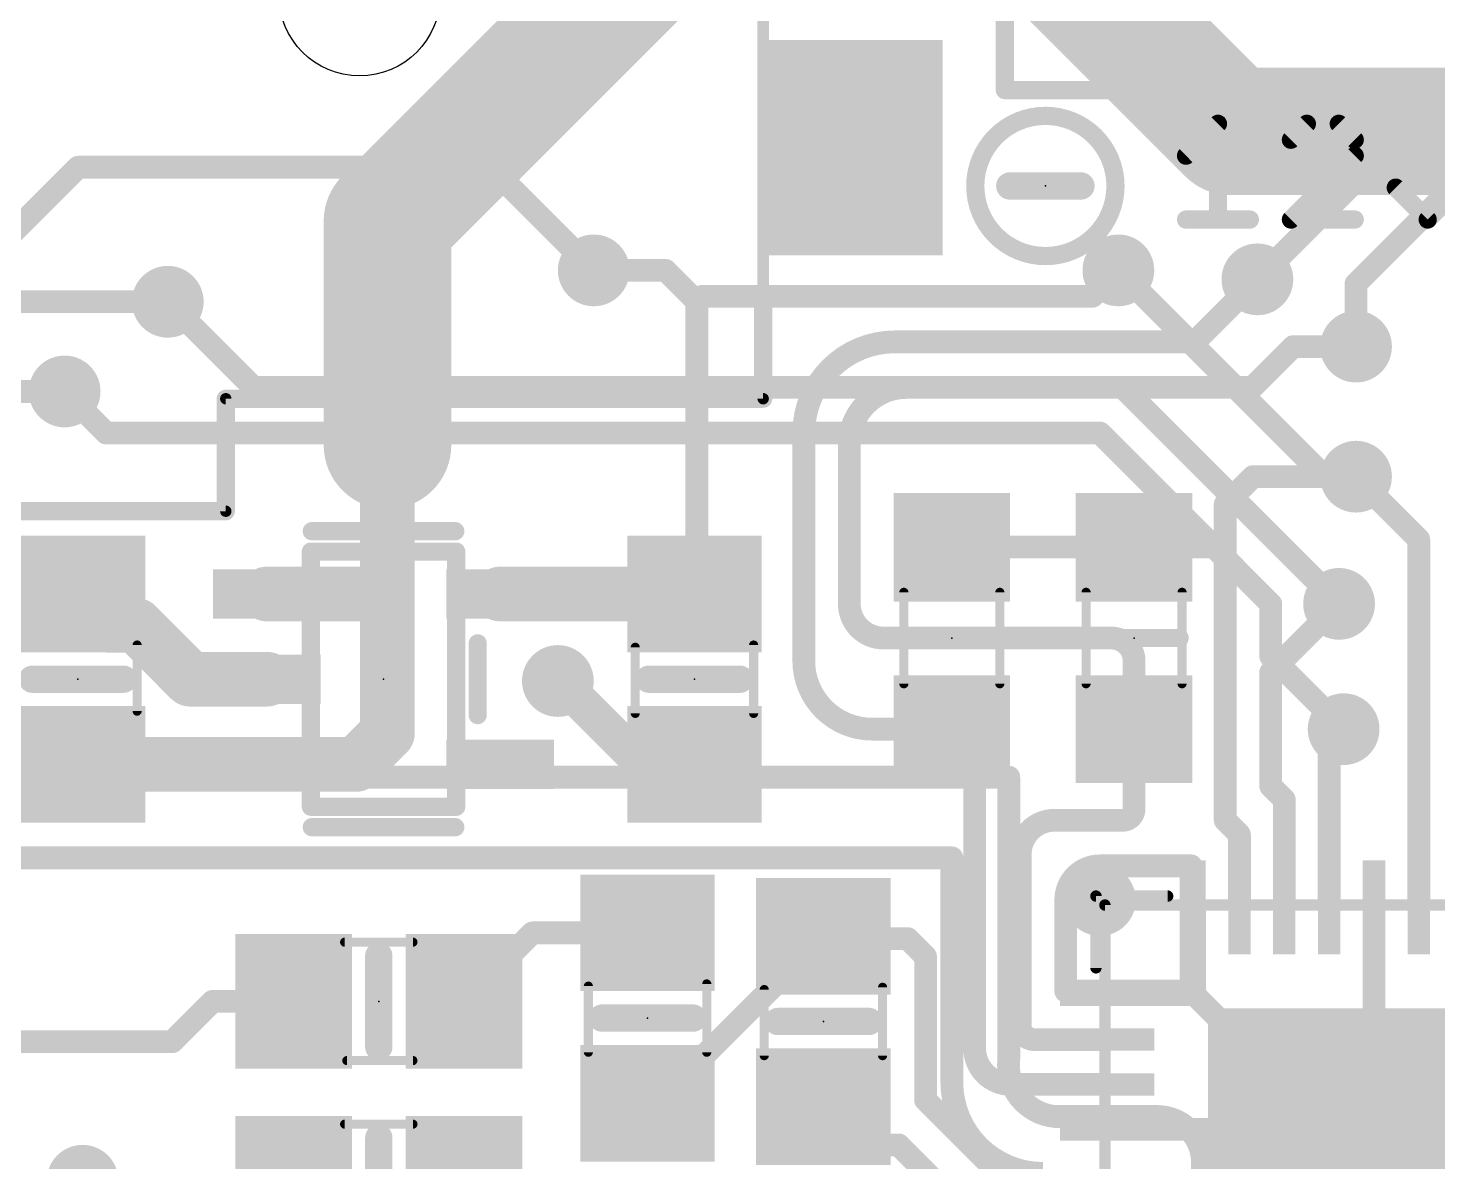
# Model space of a CAD drawing. Extents: x -21 to 68.1, y -13.1 to 62.4.
# Drawn here: x 11.89 to 27.61, y 21.21 to 33.85 of the extents above; entities that cross this region are included whole.
import ezdxf

# ---------------------------------------------------------------- set-up
doc = ezdxf.new("R2010")
doc.units = 0
for name, color, linetype in [('1', 12, 'CONTINUOUS'), ('16', 132, 'CONTINUOUS'), ('18', 110, 'CONTINUOUS'), ('20', 53, 'CONTINUOUS'), ('21', 53, 'CONTINUOUS'), ('23', 53, 'CONTINUOUS'), ('51', 253, 'CONTINUOUS')]:
    doc.layers.add(name, color=color, linetype=linetype)

# ---------------------------------------------------------------- blocks, each defined once
blk = doc.blocks.new('RECT')
blk.add_solid([(-0.5, -0.5), (0.5, -0.5), (-0.5, 0.5), (0.5, 0.5)])
blk = doc.blocks.new('ROUNDV')
at = {"const_width": 0.5}
blk.add_lwpolyline([(0, -0.25, 1), (0, 0.25, 1), (0, -0.25)], format="xyb", dxfattribs=at)

msp = doc.modelspace()

# ---------------------------------------------------------------- linework, layer by layer
at = {"layer": '1'}
for points, const_width in [([(15.9, 31.7), (19.6, 35.4)], 1.4224), ([(22.6, 35.4), (25.3, 32.7)], 1.4224), ([(25.3, 32.7), (33.366, 32.7)], 1.4224), ([(15.9, 29.2), (15.9, 31.7)], 1.4224), ([(18.2, 31.15), (19, 31.15)], 0.254), ([(19, 31.15), (19.35, 30.8)], 0.254), ([(24.05, 31.15), (23.761, 30.861)], 0.254), ([(24.903, 30.353), (25.6, 31.05)], 0.254), ([(19.411, 30.861), (19.35, 30.8)], 0.254), ([(23.761, 30.861), (19.411, 30.861)], 0.254), ([(13.45, 30.8), (7.8, 30.8)], 0.254), ([(19.35, 30.8), (19.35, 27.569)], 0.254), ([(21.558, 30.353), (24.903, 30.353)], 0.254), ([(25.545, 29.845), (26, 30.3)], 0.254), ([(26.7, 30.3), (26, 30.3)], 0.254), ([(12.3, 29.8), (7.45, 29.8)], 0.254), ([(21.685, 29.845), (25.545, 29.845)], 0.254), ([(15.9, 27.592), (15.9, 29.2)], 0.6096), ([(20.542, 26.797), (20.542, 29.337)], 0.254), ([(21.05, 27.432), (21.05, 29.21)], 0.254), ([(25.241, 28.541), (25.55, 28.85)], 0.254), ([(25.55, 28.85), (26.7, 28.85)], 0.254), ([(27.4, 28.15), (26.7, 28.85)], 0.254), ([(25.241, 28.067), (25.241, 28.541)], 0.254), ([(22.193, 28.067), (24.225, 28.067)], 0.254), ([(24.225, 28.067), (25.241, 28.067)], 0.254), ([(25.241, 25.019), (25.241, 28.067)], 0.254), ([(27.4, 24.049), (27.4, 28.15)], 0.254), ([(12.448, 27.542), (10.25, 27.542)], 0.6096), ([(12.798, 27.192), (12.448, 27.542)], 0.6096), ([(14.5559, 27.542), (15.85, 27.542)], 0.6096), ([(15.85, 27.542), (15.9, 27.592)], 0.6096), ([(15.9, 27.592), (15.9, 25.992)], 0.6096), ([(17.1561, 27.542), (19.323, 27.542)], 0.6096), ([(19.35, 27.569), (19.323, 27.542)], 0.254), ([(25.749, 26.67), (26.511, 27.432)], 0.254), ([(13.1, 27.192), (12.798, 27.192)], 0.6096), ([(13.7, 26.592), (13.1, 27.192)], 0.6096), ([(23.971, 27.051), (21.431, 27.051)], 0.254), ([(14.5559, 26.592), (13.7, 26.592)], 0.6096), ([(24.225, 26.035), (24.225, 26.797)], 0.254), ([(17.8, 26.572), (17.82, 26.572)], 0.4064), ([(17.82, 26.572), (18.75, 25.642)], 0.4064), ([(25.749, 25.4), (25.749, 26.67)], 0.254), ([(15.9, 25.992), (15.55, 25.642)], 0.6096), ([(22.193, 26.035), (21.304, 26.035)], 0.254), ([(22.32, 25.908), (22.193, 26.035)], 0.254), ([(24.225, 25.146), (24.225, 26.035)], 0.254), ([(26.4, 25.8732), (26.5618, 26.035)], 0.254), ([(14.5559, 25.642), (12.448, 25.642)], 0.6096), ([(14.5559, 25.642), (15.55, 25.642)], 0.6096), ([(22.447, 25.908), (22.32, 25.908)], 0.254), ([(22.447, 22.479), (22.447, 25.908)], 0.254), ([(26.4, 24.049), (26.4, 25.8732)], 0.254), ([(19.323, 25.642), (18.75, 25.642)], 0.254), ([(25.9, 25.249), (25.749, 25.4)], 0.254), ([(25.9, 24.049), (25.9, 25.249)], 0.254), ([(23.336, 25.019), (24.098, 25.019)], 0.254), ([(25.4, 24.86), (25.241, 25.019)], 0.254), ([(25.4, 24.049), (25.4, 24.86)], 0.254), ([(22.955, 22.733), (22.955, 24.638)], 0.254), ([(23.844, 24.511), (24.86, 24.511)], 0.254), ([(24.86, 24.511), (24.86, 23.114)], 0.254), ([(23.463, 23.114), (23.463, 24.13)], 0.254), ([(24.9, 24.049), (24.9, 23.074)], 0.254), ([(26.9, 24.049), (26.9, 22.868)], 0.254), ([(17.517, 23.764), (16.753, 23)], 0.254), ([(18.8, 23.764), (17.517, 23.764)], 0.254), ([(18.899, 21.864), (20.761, 23.726)], 0.254), ([(20.787, 23.7), (20.761, 23.726)], 0.254), ([(21.7, 23.7), (20.787, 23.7)], 0.254), ([(21.9, 23.5), (21.7, 23.7)], 0.254), ([(21.9, 21.9), (21.9, 23.5)], 0.254), ([(13.5, 22.55), (13.95, 23)], 0.254), ([(13.95, 23), (14.853, 23)], 0.254), ([(24.86, 23.114), (23.463, 23.114)], 0.254), ([(23.925, 23.074), (24.82, 23.074)], 0.254), ([(24.82, 23.074), (24.86, 23.114)], 0.254), ([(24.9, 23.074), (25.241, 22.733)], 0.254), ([(26.9, 22.868), (26.765, 22.733)], 0.254), ([(25.241, 22.733), (25.241, 21.717)], 0.254), ([(26.765, 22.733), (25.241, 22.733)], 0.254), ([(9, 22.55), (13.5, 22.55)], 0.254), ([(23.925, 22.574), (23.114, 22.574)], 0.254), ([(23.925, 22.074), (22.852, 22.074)], 0.254), ([(22.726, 21.074), (21.9, 21.9)], 0.254), ([(18.8, 21.864), (18.899, 21.864)], 0.254), ([(21.187, 21.4), (20.761, 21.826)], 0.254), ([(23.925, 21.574), (25.098, 21.574)], 0.254), ([(25.098, 21.574), (25.241, 21.717)], 0.254), ([(21.6, 21.4), (21.187, 21.4)], 0.254), ([(22.426, 20.574), (21.6, 21.4)], 0.254)]:
    msp.add_lwpolyline(points, dxfattribs=dict(at, const_width=const_width))
for points, const_width in [([(25.3, 33.0556, 1), (25.3, 32.3444)], 0.7112), ([(25.0486, 32.4486, 1), (25.5514, 32.9514)], 0.7112), ([(16.2556, 31.7, 1), (15.5444, 31.7)], 0.7112), ([(15.6486, 31.9514, 1), (16.1514, 31.4486)], 0.7112), ([(18.2, 31.2135, 1), (18.2, 31.0865)], 0.127), ([(19.0449, 31.1949, 1), (18.9551, 31.1051)], 0.127), ([(19, 31.0865, 1), (19, 31.2135)], 0.127), ([(24.0949, 31.1051, 1), (24.0051, 31.1949)], 0.127), ([(25.6449, 31.0051, 1), (25.5551, 31.0949)], 0.127), ([(19.411, 30.9245, 1), (19.411, 30.7975)], 0.127), ([(19.4559, 30.8161, 1), (19.3661, 30.9059)], 0.127), ([(23.7161, 30.9059, 1), (23.8059, 30.8161)], 0.127), ([(23.761, 30.7975, 1), (23.761, 30.9245)], 0.127), ([(13.45, 30.7365, 1), (13.45, 30.8635)], 0.127), ([(19.4135, 30.8, 1), (19.2865, 30.8)], 0.127), ([(19.3051, 30.8449, 1), (19.3949, 30.7551)], 0.127), ([(19.3051, 30.7551, 1), (19.3949, 30.8449)], 0.127), ([(21.558, 30.353, 0.4142), (20.542, 29.337)], 0.254), ([(21.558, 30.4165, 1), (21.558, 30.2895)], 0.127), ([(21.558, 30.2895, 1), (21.558, 30.4165)], 0.127), ([(24.8581, 30.3979, 1), (24.9479, 30.3081)], 0.127), ([(24.903, 30.2895, 1), (24.903, 30.4165)], 0.127), ([(26, 30.3635, 1), (26, 30.2365)], 0.127), ([(26.0449, 30.2551, 1), (25.9551, 30.3449)], 0.127), ([(26.7, 30.2365, 1), (26.7, 30.3635)], 0.127), ([(12.3, 29.7365, 1), (12.3, 29.8635)], 0.127), ([(21.685, 29.845, 0.4142), (21.05, 29.21)], 0.254), ([(21.685, 29.9085, 1), (21.685, 29.7815)], 0.127), ([(21.685, 29.7815, 1), (21.685, 29.9085)], 0.127), ([(25.5001, 29.8899, 1), (25.5899, 29.8001)], 0.127), ([(25.545, 29.7815, 1), (25.545, 29.9085)], 0.127), ([(15.5444, 29.2, 1), (16.2556, 29.2)], 0.7112), ([(16.0524, 29.2, 1), (15.7476, 29.2)], 0.3048), ([(20.6055, 29.337, 1), (20.4785, 29.337)], 0.127), ([(20.4785, 29.337, 1), (20.6055, 29.337)], 0.127), ([(21.1135, 29.21, 1), (20.9865, 29.21)], 0.127), ([(20.9865, 29.21, 1), (21.1135, 29.21)], 0.127), ([(25.55, 28.9135, 1), (25.55, 28.7865)], 0.127), ([(25.5949, 28.8051, 1), (25.5051, 28.8949)], 0.127), ([(26.7449, 28.8949, 1), (26.6551, 28.8051)], 0.127), ([(26.7, 28.7865, 1), (26.7, 28.9135)], 0.127), ([(25.3045, 28.541, 1), (25.1775, 28.541)], 0.127), ([(25.1961, 28.5859, 1), (25.2859, 28.4961)], 0.127), ([(22.193, 28.1305, 1), (22.193, 28.0035)], 0.127), ([(24.225, 28.1305, 1), (24.225, 28.0035)], 0.127), ([(24.225, 28.0035, 1), (24.225, 28.1305)], 0.127), ([(25.3045, 28.067, 1), (25.1775, 28.067)], 0.127), ([(25.241, 28.0035, 1), (25.241, 28.1305)], 0.127), ([(27.4635, 28.15, 1), (27.3365, 28.15)], 0.127), ([(27.3551, 28.1051, 1), (27.4449, 28.1949)], 0.127), ([(25.1775, 28.067, 1), (25.3045, 28.067)], 0.127), ([(12.5558, 27.6498, 1), (12.3402, 27.4342)], 0.3048), ([(12.448, 27.3896, 1), (12.448, 27.6944)], 0.3048), ([(14.5559, 27.6944, 1), (14.5559, 27.3896)], 0.3048), ([(16.0524, 27.592, 1), (15.7476, 27.592)], 0.3048), ([(16.0078, 27.4842, 1), (15.7922, 27.6998)], 0.3048), ([(15.85, 27.3896, 1), (15.85, 27.6944)], 0.3048), ([(17.1561, 27.6944, 1), (17.1561, 27.3896)], 0.3048), ([(19.323, 27.3896, 1), (19.323, 27.6944)], 0.3048), ([(15.7422, 27.6498, 1), (15.9578, 27.4342)], 0.3048), ([(15.7476, 27.592, 1), (16.0524, 27.592)], 0.3048), ([(19.3949, 27.5241, 1), (19.3051, 27.6139)], 0.127), ([(19.2781, 27.5869, 1), (19.3679, 27.4971)], 0.127), ([(19.2865, 27.569, 1), (19.4135, 27.569)], 0.127), ([(21.05, 27.432, 0.4142), (21.431, 27.051)], 0.254), ([(21.1135, 27.432, 1), (20.9865, 27.432)], 0.127), ([(26.5559, 27.3871, 1), (26.4661, 27.4769)], 0.127), ([(12.798, 27.3444, 1), (12.798, 27.0396)], 0.3048), ([(12.6902, 27.0842, 1), (12.9058, 27.2998)], 0.3048), ([(13.2078, 27.2998, 1), (12.9922, 27.0842)], 0.3048), ([(13.1, 27.0396, 1), (13.1, 27.3444)], 0.3048), ([(20.9865, 27.432, 1), (21.1135, 27.432)], 0.127), ([(21.431, 27.1145, 1), (21.431, 26.9875)], 0.127), ([(21.431, 26.9875, 1), (21.431, 27.1145)], 0.127), ([(24.225, 26.797, 0.4142), (23.971, 27.051)], 0.254), ([(23.971, 27.1145, 1), (23.971, 26.9875)], 0.127), ([(23.971, 26.9875, 1), (23.971, 27.1145)], 0.127), ([(13.7, 26.7444, 1), (13.7, 26.4396)], 0.3048), ([(14.5559, 26.4396, 1), (14.5559, 26.7444)], 0.3048), ([(20.542, 26.797, 0.4142), (21.304, 26.035)], 0.254), ([(20.6055, 26.797, 1), (20.4785, 26.797)], 0.127), ([(24.2885, 26.797, 1), (24.1615, 26.797)], 0.127), ([(13.5922, 26.4842, 1), (13.8078, 26.6998)], 0.3048), ([(17.8, 26.6736, 1), (17.8, 26.4704)], 0.2032), ([(17.8918, 26.6438, 1), (17.7482, 26.5002)], 0.2032), ([(17.82, 26.4704, 1), (17.82, 26.6736)], 0.2032), ([(20.4785, 26.797, 1), (20.6055, 26.797)], 0.127), ([(24.1615, 26.797, 1), (24.2885, 26.797)], 0.127), ([(25.8125, 26.67, 1), (25.6855, 26.67)], 0.127), ([(25.7041, 26.7149, 1), (25.7939, 26.6251)], 0.127), ([(16.0078, 25.8842, 1), (15.7922, 26.0998)], 0.3048), ([(15.7476, 25.992, 1), (16.0524, 25.992)], 0.3048), ([(21.304, 26.0985, 1), (21.304, 25.9715)], 0.127), ([(21.304, 25.9715, 1), (21.304, 26.0985)], 0.127), ([(22.2379, 26.0799, 1), (22.1481, 25.9901)], 0.127), ([(22.193, 25.9715, 1), (22.193, 26.0985)], 0.127), ([(24.2885, 26.035, 1), (24.1615, 26.035)], 0.127), ([(24.1615, 26.035, 1), (24.2885, 26.035)], 0.127), ([(26.6067, 25.9901, 1), (26.5169, 26.0799)], 0.127), ([(12.448, 25.7944, 1), (12.448, 25.4896)], 0.3048), ([(14.5559, 25.7944, 1), (14.5559, 25.4896)], 0.3048), ([(14.5559, 25.4896, 1), (14.5559, 25.7944)], 0.3048), ([(15.55, 25.4896, 1), (15.55, 25.7944)], 0.3048), ([(22.32, 25.9715, 1), (22.32, 25.8445)], 0.127), ([(22.2751, 25.8631, 1), (22.3649, 25.9529)], 0.127), ([(22.5105, 25.908, 1), (22.3835, 25.908)], 0.127), ([(22.447, 25.8445, 1), (22.447, 25.9715)], 0.127), ([(26.4635, 25.8732, 1), (26.3365, 25.8732)], 0.127), ([(26.3551, 25.9181, 1), (26.4449, 25.8283)], 0.127), ([(15.4422, 25.7498, 1), (15.6578, 25.5342)], 0.3048), ([(18.6782, 25.5702, 1), (18.8218, 25.7138)], 0.2032), ([(18.75, 25.7055, 1), (18.75, 25.5785)], 0.127), ([(19.323, 25.5785, 1), (19.323, 25.7055)], 0.127), ([(25.7939, 25.4449, 1), (25.7041, 25.3551)], 0.127), ([(25.6855, 25.4, 1), (25.8125, 25.4)], 0.127), ([(25.9635, 25.249, 1), (25.8365, 25.249)], 0.127), ([(25.8551, 25.2041, 1), (25.9449, 25.2939)], 0.127), ([(24.098, 25.019, 0.4142), (24.225, 25.146)], 0.254), ([(24.2885, 25.146, 1), (24.1615, 25.146)], 0.127), ([(24.1615, 25.146, 1), (24.2885, 25.146)], 0.127), ([(23.336, 25.019, 0.4142), (22.955, 24.638)], 0.254), ([(23.336, 25.0825, 1), (23.336, 24.9555)], 0.127), ([(23.336, 24.9555, 1), (23.336, 25.0825)], 0.127), ([(24.098, 25.0825, 1), (24.098, 24.9555)], 0.127), ([(24.098, 24.9555, 1), (24.098, 25.0825)], 0.127), ([(25.2859, 25.0639, 1), (25.1961, 24.9741)], 0.127), ([(25.1775, 25.019, 1), (25.3045, 25.019)], 0.127), ([(25.4635, 24.86, 1), (25.3365, 24.86)], 0.127), ([(25.3551, 24.8151, 1), (25.4449, 24.9049)], 0.127), ([(23.0185, 24.638, 1), (22.8915, 24.638)], 0.127), ([(22.8915, 24.638, 1), (23.0185, 24.638)], 0.127), ([(23.844, 24.511, 0.4142), (23.463, 24.13)], 0.254), ([(23.844, 24.5745, 1), (23.844, 24.4475)], 0.127), ([(23.844, 24.4475, 1), (23.844, 24.5745)], 0.127), ([(24.9235, 24.511, 1), (24.7965, 24.511)], 0.127), ([(24.86, 24.4475, 1), (24.86, 24.5745)], 0.127), ([(23.5265, 24.13, 1), (23.3995, 24.13)], 0.127), ([(23.3995, 24.13, 1), (23.5265, 24.13)], 0.127), ([(24.9635, 24.049, 1), (24.8365, 24.049)], 0.127), ([(25.3365, 24.049, 1), (25.4635, 24.049)], 0.127), ([(25.8365, 24.049, 1), (25.9635, 24.049)], 0.127), ([(26.3365, 24.049, 1), (26.4635, 24.049)], 0.127), ([(26.9635, 24.049, 1), (26.8365, 24.049)], 0.127), ([(27.3365, 24.049, 1), (27.4635, 24.049)], 0.127), ([(17.517, 23.8275, 1), (17.517, 23.7005)], 0.127), ([(17.5619, 23.7191, 1), (17.4721, 23.8089)], 0.127), ([(18.8, 23.7005, 1), (18.8, 23.8275)], 0.127), ([(20.8059, 23.7709, 1), (20.7161, 23.6811)], 0.127), ([(20.8059, 23.6811, 1), (20.7161, 23.7709)], 0.127), ([(20.787, 23.7635, 1), (20.787, 23.6365)], 0.127), ([(20.7421, 23.6551, 1), (20.8319, 23.7449)], 0.127), ([(21.7449, 23.7449, 1), (21.6551, 23.6551)], 0.127), ([(21.7, 23.6365, 1), (21.7, 23.7635)], 0.127), ([(21.9635, 23.5, 1), (21.8365, 23.5)], 0.127), ([(21.8551, 23.4551, 1), (21.9449, 23.5449)], 0.127), ([(13.95, 23.0635, 1), (13.95, 22.9365)], 0.127), ([(13.9949, 22.9551, 1), (13.9051, 23.0449)], 0.127), ([(14.853, 22.9365, 1), (14.853, 23.0635)], 0.127), ([(16.7081, 23.0449, 1), (16.7979, 22.9551)], 0.127), ([(23.463, 23.1775, 1), (23.463, 23.0505)], 0.127), ([(23.3995, 23.114, 1), (23.5265, 23.114)], 0.127), ([(23.925, 23.1375, 1), (23.925, 23.0105)], 0.127), ([(24.7751, 23.1189, 1), (24.8649, 23.0291)], 0.127), ([(24.7965, 23.114, 1), (24.9235, 23.114)], 0.127), ([(24.9049, 23.0691, 1), (24.8151, 23.1589)], 0.127), ([(24.82, 23.0105, 1), (24.82, 23.1375)], 0.127), ([(24.9449, 23.1189, 1), (24.8551, 23.0291)], 0.127), ([(24.8365, 23.074, 1), (24.9635, 23.074)], 0.127), ([(24.86, 23.0505, 1), (24.86, 23.1775)], 0.127), ([(26.9449, 22.8231, 1), (26.8551, 22.9129)], 0.127), ([(22.955, 22.733, 0.4142), (23.114, 22.574)], 0.254), ([(23.0185, 22.733, 1), (22.8915, 22.733)], 0.127), ([(22.8915, 22.733, 1), (23.0185, 22.733)], 0.127), ([(25.3045, 22.733, 1), (25.1775, 22.733)], 0.127), ([(25.241, 22.7965, 1), (25.241, 22.6695)], 0.127), ([(25.1961, 22.6881, 1), (25.2859, 22.7779)], 0.127), ([(26.7201, 22.7779, 1), (26.8099, 22.6881)], 0.127), ([(26.765, 22.6695, 1), (26.765, 22.7965)], 0.127), ([(26.8365, 22.868, 1), (26.9635, 22.868)], 0.127), ([(13.4551, 22.5949, 1), (13.5449, 22.5051)], 0.127), ([(13.5, 22.4865, 1), (13.5, 22.6135)], 0.127), ([(23.114, 22.6375, 1), (23.114, 22.5105)], 0.127), ([(23.114, 22.5105, 1), (23.114, 22.6375)], 0.127), ([(23.925, 22.5105, 1), (23.925, 22.6375)], 0.127), ([(22.447, 22.479, 0.4142), (22.852, 22.074)], 0.254), ([(22.5105, 22.479, 1), (22.3835, 22.479)], 0.127), ([(22.3835, 22.479, 1), (22.5105, 22.479)], 0.127), ([(22.852, 22.1375, 1), (22.852, 22.0105)], 0.127), ([(22.852, 22.0105, 1), (22.852, 22.1375)], 0.127), ([(23.925, 22.0105, 1), (23.925, 22.1375)], 0.127), ([(21.9449, 21.9449, 1), (21.8551, 21.8551)], 0.127), ([(18.8, 21.9275, 1), (18.8, 21.8005)], 0.127), ([(18.8541, 21.9089, 1), (18.9439, 21.8191)], 0.127), ([(18.899, 21.8005, 1), (18.899, 21.9275)], 0.127), ([(20.8059, 21.8709, 1), (20.7161, 21.7811)], 0.127), ([(21.8365, 21.9, 1), (21.9635, 21.9)], 0.127), ([(23.925, 21.6375, 1), (23.925, 21.5105)], 0.127), ([(25.098, 21.5105, 1), (25.098, 21.6375)], 0.127), ([(25.1775, 21.717, 1), (25.3045, 21.717)], 0.127), ([(25.2859, 21.6721, 1), (25.1961, 21.7619)], 0.127), ([(25.0531, 21.6189, 1), (25.1429, 21.5291)], 0.127), ([(21.187, 21.4635, 1), (21.187, 21.3365)], 0.127), ([(21.1421, 21.3551, 1), (21.2319, 21.4449)], 0.127), ([(21.6449, 21.4449, 1), (21.5551, 21.3551)], 0.127), ([(21.6, 21.3365, 1), (21.6, 21.4635)], 0.127)]:
    msp.add_lwpolyline(points, format="xyb", dxfattribs=dict(at, const_width=const_width))
at = {"layer": '16', "const_width": 0.254}
for points in [[(27.2, 32.65), (25.6, 31.05)], [(34.2, 32.65), (27.2, 32.65)], [(11.4, 31.25), (12.45, 32.3)], [(12.45, 32.3), (17.05, 32.3)], [(17.05, 32.3), (18.2, 31.15)], [(27.75, 32.05), (26.7, 31)], [(26.35, 28.85), (24.05, 31.15)], [(26.7, 31), (26.7, 30.3)], [(14.405, 29.845), (13.45, 30.8)], [(12.763, 29.337), (12.3, 29.8)], [(24.098, 29.845), (14.405, 29.845)], [(24.098, 29.845), (26.511, 27.432)], [(23.844, 29.337), (12.763, 29.337)], [(23.844, 29.337), (25.749, 27.432)], [(26.7, 28.85), (26.35, 28.85)], [(25.749, 27.432), (25.749, 26.8478)], [(25.749, 26.8478), (26.5618, 26.035)], [(6.5, 25.5), (22.828, 25.5)], [(22.828, 25.5), (22.828, 22.352)], [(22.193, 24.6), (5.5, 24.6)], [(22.193, 22.098), (22.193, 24.6)], [(23.336, 21.717), (24.479, 21.717)], [(24.987, 21.209), (24.987, 18.923)]]:
    msp.add_lwpolyline(points, dxfattribs=at)
at = {"layer": '16'}
for points, const_width in [([(27.2, 32.7135, 1), (27.2, 32.5865)], 0.127), ([(27.2449, 32.6051, 1), (27.1551, 32.6949)], 0.127), ([(12.45, 32.3635, 1), (12.45, 32.2365)], 0.127), ([(12.4949, 32.2551, 1), (12.4051, 32.3449)], 0.127), ([(17.0949, 32.3449, 1), (17.0051, 32.2551)], 0.127), ([(17.05, 32.2365, 1), (17.05, 32.3635)], 0.127), ([(18.1551, 31.1051, 1), (18.2449, 31.1949)], 0.127), ([(24.0949, 31.1949, 1), (24.0051, 31.1051)], 0.127), ([(25.5551, 31.0949, 1), (25.6449, 31.0051)], 0.127), ([(26.7635, 31, 1), (26.6365, 31)], 0.127), ([(26.6551, 31.0449, 1), (26.7449, 30.9551)], 0.127), ([(13.4949, 30.8449, 1), (13.4051, 30.7551)], 0.127), ([(26.6365, 30.3, 1), (26.7635, 30.3)], 0.127), ([(12.3449, 29.8449, 1), (12.2551, 29.7551)], 0.127), ([(14.405, 29.9085, 1), (14.405, 29.7815)], 0.127), ([(14.3601, 29.8001, 1), (14.4499, 29.8899)], 0.127), ([(24.1429, 29.8899, 1), (24.0531, 29.8001)], 0.127), ([(24.098, 29.7815, 1), (24.098, 29.9085)], 0.127), ([(12.763, 29.4005, 1), (12.763, 29.2735)], 0.127), ([(12.7181, 29.2921, 1), (12.8079, 29.3819)], 0.127), ([(23.8889, 29.3819, 1), (23.7991, 29.2921)], 0.127), ([(23.844, 29.2735, 1), (23.844, 29.4005)], 0.127), ([(26.35, 28.9135, 1), (26.35, 28.7865)], 0.127), ([(26.3051, 28.8051, 1), (26.3949, 28.8949)], 0.127), ([(26.7, 28.7865, 1), (26.7, 28.9135)], 0.127), ([(25.8125, 27.432, 1), (25.6855, 27.432)], 0.127), ([(25.7041, 27.3871, 1), (25.7939, 27.4769)], 0.127), ([(26.4661, 27.3871, 1), (26.5559, 27.4769)], 0.127), ([(25.7939, 26.8927, 1), (25.7041, 26.8029)], 0.127), ([(25.6855, 26.8478, 1), (25.8125, 26.8478)], 0.127), ([(26.5169, 25.9901, 1), (26.6067, 26.0799)], 0.127), ([(22.8915, 25.5, 1), (22.7645, 25.5)], 0.127), ([(22.828, 25.4365, 1), (22.828, 25.5635)], 0.127), ([(22.2565, 24.6, 1), (22.1295, 24.6)], 0.127), ([(22.193, 24.5365, 1), (22.193, 24.6635)], 0.127), ([(22.828, 22.352, 0.4142), (23.336, 21.717)], 0.254), ([(22.8911, 22.345, 1), (22.7649, 22.359)], 0.127), ([(22.7645, 22.352, 1), (22.8915, 22.352)], 0.127), ([(22.193, 22.098, 0.4142), (23.209, 21.082)], 0.254), ([(22.2565, 22.098, 1), (22.1295, 22.098)], 0.127), ([(22.1295, 22.098, 1), (22.2565, 22.098)], 0.127), ([(23.336, 21.7805, 1), (23.336, 21.6535)], 0.127), ([(23.329, 21.6539, 1), (23.343, 21.7801)], 0.127), ([(24.987, 21.209, 0.4142), (24.479, 21.717)], 0.254), ([(24.479, 21.7805, 1), (24.479, 21.6535)], 0.127), ([(24.479, 21.6535, 1), (24.479, 21.7805)], 0.127), ([(25.0505, 21.209, 1), (24.9235, 21.209)], 0.127), ([(24.9235, 21.209, 1), (25.0505, 21.209)], 0.127)]:
    msp.add_lwpolyline(points, format="xyb", dxfattribs=dict(at, const_width=const_width))
at = {"layer": '20'}
msp.add_circle((15.589, 34.219), 0.9, dxfattribs=at)
at = {"layer": '21'}
for points, const_width in [([(22.784, 38.76), (22.784, 33.16)], 0.2032), ([(22.784, 33.16), (29.784, 33.16)], 0.2032), ([(24.8045, 32.4284), (25.1604, 32.7843)], 0.2032), ([(25.1604, 32.7843), (25.1604, 31.7166)], 0.2032), ([(26.1518, 32.7843), (25.9739, 32.6064)], 0.2032), ([(26.5078, 32.7843), (26.1518, 32.7843)], 0.2032), ([(26.6857, 32.6064), (26.5078, 32.7843)], 0.2032), ([(27.1433, 32.7843), (27.1433, 32.0725)], 0.2032), ([(26.6857, 32.4284), (26.6857, 32.6064)], 0.2032), ([(25.9739, 31.7166), (26.6857, 32.4284)], 0.2032), ([(23.6328, 32.091), (22.8391, 32.091)], 0.3048), ([(27.1433, 32.0725), (27.4992, 31.7166)], 0.2032), ([(27.4992, 31.7166), (27.8551, 32.0725)], 0.2032), ([(24.8045, 31.7166), (25.5163, 31.7166)], 0.2032), ([(26.6857, 31.7166), (25.9739, 31.7166)], 0.2032), ([(20.089, 29.719), (20.089, 30.781)], 0.2032), ([(14.097, 28.465), (14.097, 29.719)], 0.2032), ([(14.097, 29.719), (20.089, 29.719)], 0.2032), ([(11.089, 28.465), (14.097, 28.465)], 0.2032), ([(16.656, 28.242), (15.056, 28.242)], 0.2032), ([(16.906, 26.992), (16.906, 26.192)], 0.2032), ([(21.685, 27.051), (22.701, 27.051)], 0.2032), ([(23.717, 27.051), (24.733, 27.051)], 0.2032), ([(11.94, 26.592), (12.956, 26.592)], 0.3048), ([(19.831, 26.592), (18.815, 26.592)], 0.3048), ([(16.656, 24.942), (15.056, 24.942)], 0.2032), ([(23.8, 23.374), (23.8, 24.174)], 0.127), ([(23.8, 24.174), (24.6, 24.174)], 0.127), ([(15.803, 23.508), (15.803, 22.492)], 0.3048), ([(19.308, 22.814), (18.292, 22.814)], 0.3048), ([(21.269, 22.776), (20.253, 22.776)], 0.3048), ([(15.803, 21.479), (15.803, 20.463)], 0.3048)]:
    msp.add_lwpolyline(points, dxfattribs=dict(at, const_width=const_width))
for points, const_width in [([(22.784, 33.2108, 1), (22.784, 33.1092)], 0.1016), ([(22.7332, 33.16, 1), (22.8348, 33.16)], 0.1016), ([(23.236, 31.3093, 1), (23.236, 32.8727, 1), (23.236, 31.3093)], 0.2032), ([(25.2112, 32.7843, 1), (25.1096, 32.7843)], 0.1016), ([(25.1963, 32.7484, 1), (25.1245, 32.8202)], 0.1016), ([(26.1518, 32.8351, 1), (26.1518, 32.7335)], 0.1016), ([(26.1878, 32.7484, 1), (26.1159, 32.8202)], 0.1016), ([(26.5437, 32.8202, 1), (26.4718, 32.7484)], 0.1016), ([(26.5078, 32.7335, 1), (26.5078, 32.8351)], 0.1016), ([(27.1941, 32.7843, 1), (27.0925, 32.7843)], 0.1016), ([(26.7365, 32.6064, 1), (26.6349, 32.6064)], 0.1016), ([(25.938, 32.6423, 1), (26.0098, 32.5704)], 0.1016), ([(26.6498, 32.5704, 1), (26.7216, 32.6423)], 0.1016), ([(24.7686, 32.4643, 1), (24.8404, 32.3925)], 0.1016), ([(26.6349, 32.4284, 1), (26.7365, 32.4284)], 0.1016), ([(26.7216, 32.3925, 1), (26.6498, 32.4643)], 0.1016), ([(22.8391, 32.1672, 1), (22.8391, 32.0148)], 0.1524), ([(23.6328, 32.0148, 1), (23.6328, 32.1672)], 0.1524), ([(27.1792, 32.1084, 1), (27.1074, 32.0366)], 0.1016), ([(27.0925, 32.0725, 1), (27.1941, 32.0725)], 0.1016), ([(24.8045, 31.7674, 1), (24.8045, 31.6658)], 0.1016), ([(25.1096, 31.7166, 1), (25.2112, 31.7166)], 0.1016), ([(25.5163, 31.6658, 1), (25.5163, 31.7674)], 0.1016), ([(25.9739, 31.7674, 1), (25.9739, 31.6658)], 0.1016), ([(25.938, 31.7525, 1), (26.0098, 31.6807)], 0.1016), ([(26.6857, 31.6658, 1), (26.6857, 31.7674)], 0.1016), ([(27.4633, 31.7525, 1), (27.5351, 31.6807)], 0.1016), ([(27.4633, 31.6807, 1), (27.5351, 31.7525)], 0.1016), ([(20.1398, 30.781, 1), (20.0382, 30.781)], 0.1016), ([(14.1478, 29.719, 1), (14.0462, 29.719)], 0.1016), ([(14.097, 29.7698, 1), (14.097, 29.6682)], 0.1016), ([(20.0382, 29.719, 1), (20.1398, 29.719)], 0.1016), ([(20.089, 29.6682, 1), (20.089, 29.7698)], 0.1016), ([(14.0462, 28.465, 1), (14.1478, 28.465)], 0.1016), ([(14.097, 28.4142, 1), (14.097, 28.5158)], 0.1016), ([(15.056, 28.2928, 1), (15.056, 28.1912)], 0.1016), ([(16.656, 28.1912, 1), (16.656, 28.2928)], 0.1016), ([(16.9568, 26.992, 1), (16.8552, 26.992)], 0.1016), ([(21.685, 27.1018, 1), (21.685, 27.0002)], 0.1016), ([(22.701, 27.0002, 1), (22.701, 27.1018)], 0.1016), ([(23.717, 27.1018, 1), (23.717, 27.0002)], 0.1016), ([(24.733, 27.0002, 1), (24.733, 27.1018)], 0.1016), ([(11.94, 26.6682, 1), (11.94, 26.5158)], 0.1524), ([(12.956, 26.5158, 1), (12.956, 26.6682)], 0.1524), ([(18.815, 26.6682, 1), (18.815, 26.5158)], 0.1524), ([(19.831, 26.5158, 1), (19.831, 26.6682)], 0.1524), ([(16.8552, 26.192, 1), (16.9568, 26.192)], 0.1016), ([(15.056, 24.9928, 1), (15.056, 24.8912)], 0.1016), ([(16.656, 24.8912, 1), (16.656, 24.9928)], 0.1016), ([(23.8317, 24.174, 1), (23.7683, 24.174)], 0.0635), ([(23.8, 24.2057, 1), (23.8, 24.1423)], 0.0635), ([(24.6, 24.1423, 1), (24.6, 24.2057)], 0.0635), ([(15.8792, 23.508, 1), (15.7268, 23.508)], 0.1524), ([(23.7683, 23.374, 1), (23.8317, 23.374)], 0.0635), ([(18.292, 22.8902, 1), (18.292, 22.7378)], 0.1524), ([(19.308, 22.7378, 1), (19.308, 22.8902)], 0.1524), ([(20.253, 22.8522, 1), (20.253, 22.6998)], 0.1524), ([(21.269, 22.6998, 1), (21.269, 22.8522)], 0.1524), ([(15.7268, 22.492, 1), (15.8792, 22.492)], 0.1524), ([(15.8792, 21.479, 1), (15.7268, 21.479)], 0.1524)]:
    msp.add_lwpolyline(points, format="xyb", dxfattribs=dict(at, const_width=const_width))
at = {"layer": '23'}
for p in [(23.236, 32.091), (22.193, 27.051), (24.225, 27.051), (12.448, 26.592), (15.856, 26.592), (19.323, 26.592), (15.803, 23), (18.8, 22.814), (20.761, 22.776)]:
    msp.add_point(p, dxfattribs=at)
at = {"layer": '51'}
for points, const_width in [([(20.089, 29.719), (20.089, 42.719)], 0.127), ([(14.097, 28.465), (14.097, 29.719)], 0.127), ([(14.097, 29.719), (20.089, 29.719)], 0.127), ([(11.089, 28.465), (14.097, 28.465)], 0.127), ([(15.0456, 25.1696), (15.0456, 28.0144)], 0.2032), ([(15.0456, 28.0144), (16.6664, 28.0144)], 0.2032), ([(16.6664, 28.0144), (16.6664, 25.1696)], 0.2032), ([(21.658, 26.541), (21.658, 27.561)], 0.1016), ([(22.728, 26.541), (22.728, 27.561)], 0.1016), ([(23.69, 26.541), (23.69, 27.561)], 0.1016), ([(24.76, 26.541), (24.76, 27.561)], 0.1016), ([(13.108, 26.236), (13.108, 26.973)], 0.1016), ([(18.663, 26.948), (18.663, 26.211)], 0.1016), ([(19.983, 26.973), (19.983, 26.211)], 0.1016), ([(16.6664, 25.1696), (15.0456, 25.1696)], 0.2032), ([(23.9, 17.074), (23.9, 24.074)], 0.127), ([(23.9, 24.074), (30.9, 24.074)], 0.127), ([(15.422, 23.66), (16.184, 23.66)], 0.1016), ([(18.14, 23.17), (18.14, 22.433)], 0.1016), ([(19.46, 23.195), (19.46, 22.433)], 0.1016), ([(20.101, 23.132), (20.101, 22.395)], 0.1016), ([(21.421, 23.157), (21.421, 22.395)], 0.1016), ([(15.447, 22.34), (16.184, 22.34)], 0.1016), ([(15.422, 21.631), (16.184, 21.631)], 0.1016)]:
    msp.add_lwpolyline(points, dxfattribs=dict(at, const_width=const_width))
for points, const_width in [([(14.097, 29.7508, 1), (14.097, 29.6873)], 0.0635), ([(14.1288, 29.719, 1), (14.0653, 29.719)], 0.0635), ([(20.0573, 29.719, 1), (20.1208, 29.719)], 0.0635), ([(20.089, 29.6873, 1), (20.089, 29.7508)], 0.0635), ([(14.0653, 28.465, 1), (14.1288, 28.465)], 0.0635), ([(14.097, 28.4333, 1), (14.097, 28.4967)], 0.0635), ([(15.0964, 28.0144, 1), (14.9948, 28.0144)], 0.1016), ([(15.0456, 28.0652, 1), (15.0456, 27.9636)], 0.1016), ([(16.7172, 28.0144, 1), (16.6156, 28.0144)], 0.1016), ([(16.6664, 27.9636, 1), (16.6664, 28.0652)], 0.1016), ([(21.6834, 27.561, 1), (21.6326, 27.561)], 0.0508), ([(22.7534, 27.561, 1), (22.7026, 27.561)], 0.0508), ([(23.7154, 27.561, 1), (23.6646, 27.561)], 0.0508), ([(24.7854, 27.561, 1), (24.7346, 27.561)], 0.0508), ([(13.1334, 26.973, 1), (13.0826, 26.973)], 0.0508), ([(18.6884, 26.948, 1), (18.6376, 26.948)], 0.0508), ([(20.0084, 26.973, 1), (19.9576, 26.973)], 0.0508), ([(21.6326, 26.541, 1), (21.6834, 26.541)], 0.0508), ([(22.7026, 26.541, 1), (22.7534, 26.541)], 0.0508), ([(23.6646, 26.541, 1), (23.7154, 26.541)], 0.0508), ([(24.7346, 26.541, 1), (24.7854, 26.541)], 0.0508), ([(13.0826, 26.236, 1), (13.1334, 26.236)], 0.0508), ([(18.6376, 26.211, 1), (18.6884, 26.211)], 0.0508), ([(19.9576, 26.211, 1), (20.0084, 26.211)], 0.0508), ([(15.0456, 25.2204, 1), (15.0456, 25.1188)], 0.1016), ([(14.9948, 25.1696, 1), (15.0964, 25.1696)], 0.1016), ([(16.6156, 25.1696, 1), (16.7172, 25.1696)], 0.1016), ([(16.6664, 25.1188, 1), (16.6664, 25.2204)], 0.1016), ([(23.9, 24.1058, 1), (23.9, 24.0423)], 0.0635), ([(23.9318, 24.074, 1), (23.8683, 24.074)], 0.0635), ([(15.422, 23.6854, 1), (15.422, 23.6346)], 0.0508), ([(16.184, 23.6346, 1), (16.184, 23.6854)], 0.0508), ([(18.1654, 23.17, 1), (18.1146, 23.17)], 0.0508), ([(19.4854, 23.195, 1), (19.4346, 23.195)], 0.0508), ([(20.1264, 23.132, 1), (20.0756, 23.132)], 0.0508), ([(21.4464, 23.157, 1), (21.3956, 23.157)], 0.0508), ([(15.447, 22.3654, 1), (15.447, 22.3146)], 0.0508), ([(16.184, 22.3146, 1), (16.184, 22.3654)], 0.0508), ([(18.1146, 22.433, 1), (18.1654, 22.433)], 0.0508), ([(19.4346, 22.433, 1), (19.4854, 22.433)], 0.0508), ([(20.0756, 22.395, 1), (20.1264, 22.395)], 0.0508), ([(21.3956, 22.395, 1), (21.4464, 22.395)], 0.0508), ([(15.422, 21.6564, 1), (15.422, 21.6056)], 0.0508), ([(16.184, 21.6056, 1), (16.184, 21.6564)], 0.0508)]:
    msp.add_lwpolyline(points, format="xyb", dxfattribs=dict(at, const_width=const_width))

# ---------------------------------------------------------------- block references
at = {"layer": '1'}
for p, xscale, yscale, rotation in [((21.089, 32.519), 2.4, 2, 270), ((22.193, 28.067), 1.2, 1.3, 90), ((24.225, 28.067), 1.2, 1.3, 90), ((12.448, 27.542), 1.3, 1.5, 90), ((19.323, 27.542), 1.3, 1.5, 270), ((14.5559, 27.542), 0.55, 1.2, 270), ((17.1561, 27.542), 0.55, 1.2, 270), ((14.5559, 26.592), 0.55, 1.2, 270), ((22.193, 26.035), 1.2, 1.3, 90), ((24.225, 26.035), 1.2, 1.3, 90), ((12.448, 25.642), 1.3, 1.5, 90), ((19.323, 25.642), 1.3, 1.5, 270), ((14.5559, 25.642), 0.55, 1.2, 270), ((17.1561, 25.642), 0.55, 1.2, 270), ((24.9, 24.049), 1.05, 0.25, 270), ((25.4, 24.049), 1.05, 0.25, 270), ((25.9, 24.049), 1.05, 0.25, 270), ((26.4, 24.049), 1.05, 0.25, 270), ((26.9, 24.049), 1.05, 0.25, 270), ((27.4, 24.049), 1.05, 0.25, 270), ((18.8, 23.764), 1.3, 1.5, 270), ((20.761, 23.726), 1.3, 1.5, 270), ((27.4, 20.574), 4.7, 4.7, 180), ((18.8, 21.864), 1.3, 1.5, 270), ((20.761, 21.826), 1.3, 1.5, 270)]:
    msp.add_blockref('RECT', p, dxfattribs=dict(at, xscale=xscale, yscale=yscale, rotation=rotation))
for p, xscale, yscale in [((14.853, 23), 1.3, 1.5), ((16.753, 23), 1.3, 1.5), ((23.925, 23.074), 1.05, 0.25), ((23.925, 22.574), 1.05, 0.25), ((23.925, 22.074), 1.05, 0.25), ((14.853, 20.971), 1.3, 1.5), ((16.753, 20.971), 1.3, 1.5), ((23.925, 21.574), 1.05, 0.25)]:
    msp.add_blockref('RECT', p, dxfattribs=dict(at, xscale=xscale, yscale=yscale))
at = {"layer": '18', "xscale": 0.8001, "yscale": 0.8001}
for p in [(18.2, 31.15), (18.2, 31.15), (24.05, 31.15), (24.05, 31.15), (25.6, 31.05), (25.6, 31.05), (13.45, 30.8), (13.45, 30.8), (26.7, 30.3), (26.7, 30.3), (12.3, 29.8), (12.3, 29.8), (26.7, 28.85), (26.7, 28.85), (26.511, 27.432), (26.511, 27.432), (17.8, 26.572), (17.8, 26.572), (26.5618, 26.035), (26.5618, 26.035), (23.844, 24.13), (23.844, 24.13), (26.638, 21.971), (26.638, 21.971), (12.5, 21), (12.5, 21)]:
    msp.add_blockref('ROUNDV', p, dxfattribs=at)
at = {"layer": '51'}
for p, xscale, yscale, rotation in [((22.193, 27.7542), 0.5936, 1.3, 90), ((24.225, 27.7542), 0.5936, 1.3, 90), ((12.4469, 27.3227), 0.7501, 1.4501, 90), ((14.681, 27.542), 0.5, 0.65, 270), ((17.031, 27.542), 0.5, 0.65, 270), ((19.3241, 27.3092), 0.7501, 1.4501, 270), ((14.681, 26.592), 0.5, 0.65, 270), ((22.193, 26.3426), 0.5832, 1.3, 90), ((24.225, 26.3426), 0.5832, 1.3, 90), ((12.4469, 25.8749), 0.7501, 1.4501, 90), ((19.3241, 25.8614), 0.7501, 1.4501, 270), ((14.681, 25.642), 0.5, 0.65, 270), ((17.031, 25.642), 0.5, 0.65, 270), ((24.9, 23.799), 0.55, 0.25, 270), ((25.4, 23.799), 0.55, 0.25, 270), ((25.9, 23.799), 0.55, 0.25, 270), ((26.4, 23.799), 0.55, 0.25, 270), ((26.9, 23.799), 0.55, 0.25, 270), ((27.4, 23.799), 0.55, 0.25, 270), ((18.8011, 23.5312), 0.7501, 1.4501, 270), ((20.7622, 23.4931), 0.7501, 1.4501, 270), ((18.8011, 22.0833), 0.7501, 1.4501, 270), ((20.7622, 22.0454), 0.7501, 1.4501, 270)]:
    msp.add_blockref('RECT', p, dxfattribs=dict(at, xscale=xscale, yscale=yscale, rotation=rotation))
for p, xscale, yscale in [((15.0859, 23.0012), 0.7501, 1.4501), ((16.5337, 23.0012), 0.7501, 1.4501), ((24.175, 23.074), 0.55, 0.25), ((24.175, 22.574), 0.55, 0.25), ((24.175, 22.074), 0.55, 0.25), ((15.0859, 20.9722), 0.7501, 1.4501), ((16.5337, 20.9722), 0.7501, 1.4501), ((24.175, 21.574), 0.55, 0.25)]:
    msp.add_blockref('RECT', p, dxfattribs=dict(at, xscale=xscale, yscale=yscale))

doc.saveas('drawing.dxf')
